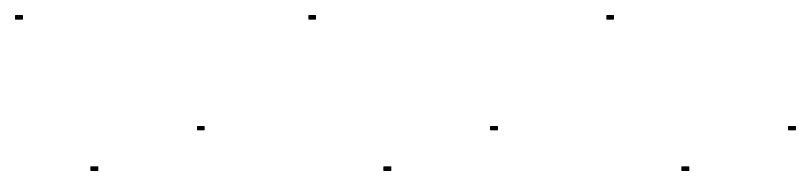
# Model space of a CAD drawing. Header units: metres. Extents: x -3129379 to 8446, y 1795 to 1612176.
# Drawn here: x -1518988.5 to -1518937.7, y 1612166.1 to 1612176.2 of the extents above; entities that cross this region are included whole.
import ezdxf

# ---------------------------------------------------------------- set-up
doc = ezdxf.new("R2010")
doc.units = ezdxf.units.M
doc.header["$LTSCALE"] = 750
doc.header["$MEASUREMENT"] = 0
doc.layers.get('0').update_dxf_attribs({"lineweight": 5})

# ---------------------------------------------------------------- blocks, each defined once
blk = doc.blocks.new('column')
h = blk.add_hatch(color=256)
h.dxf.hatch_style = 1
h.paths.add_polyline_path([(-1560474.324, 43120.602), (-1560474.554, 43120.602), (-1560474.554, 43120.152), (-1560474.324, 43120.152)])
blk.add_lwpolyline([(-1560474.554, 43120.152), (-1560474.324, 43120.152), (-1560474.324, 43120.602), (-1560474.554, 43120.602)], close=True)

msp = doc.modelspace()

# ---------------------------------------------------------------- block references
at = {"rotation": 270}
for p in [(-1562108.68276, 51701.64271), (-1562089.58847, 51701.64271), (-1562070.17773, 51701.64271), (-1562096.84476, 51694.42474), (-1562077.75047, 51694.42474), (-1562058.33973, 51694.42474), (-1562103.78396, 51691.78871), (-1562084.68967, 51691.78871), (-1562065.27893, 51691.78871)]:
    msp.add_blockref('column', p, dxfattribs=at)

doc.saveas('drawing.dxf')
